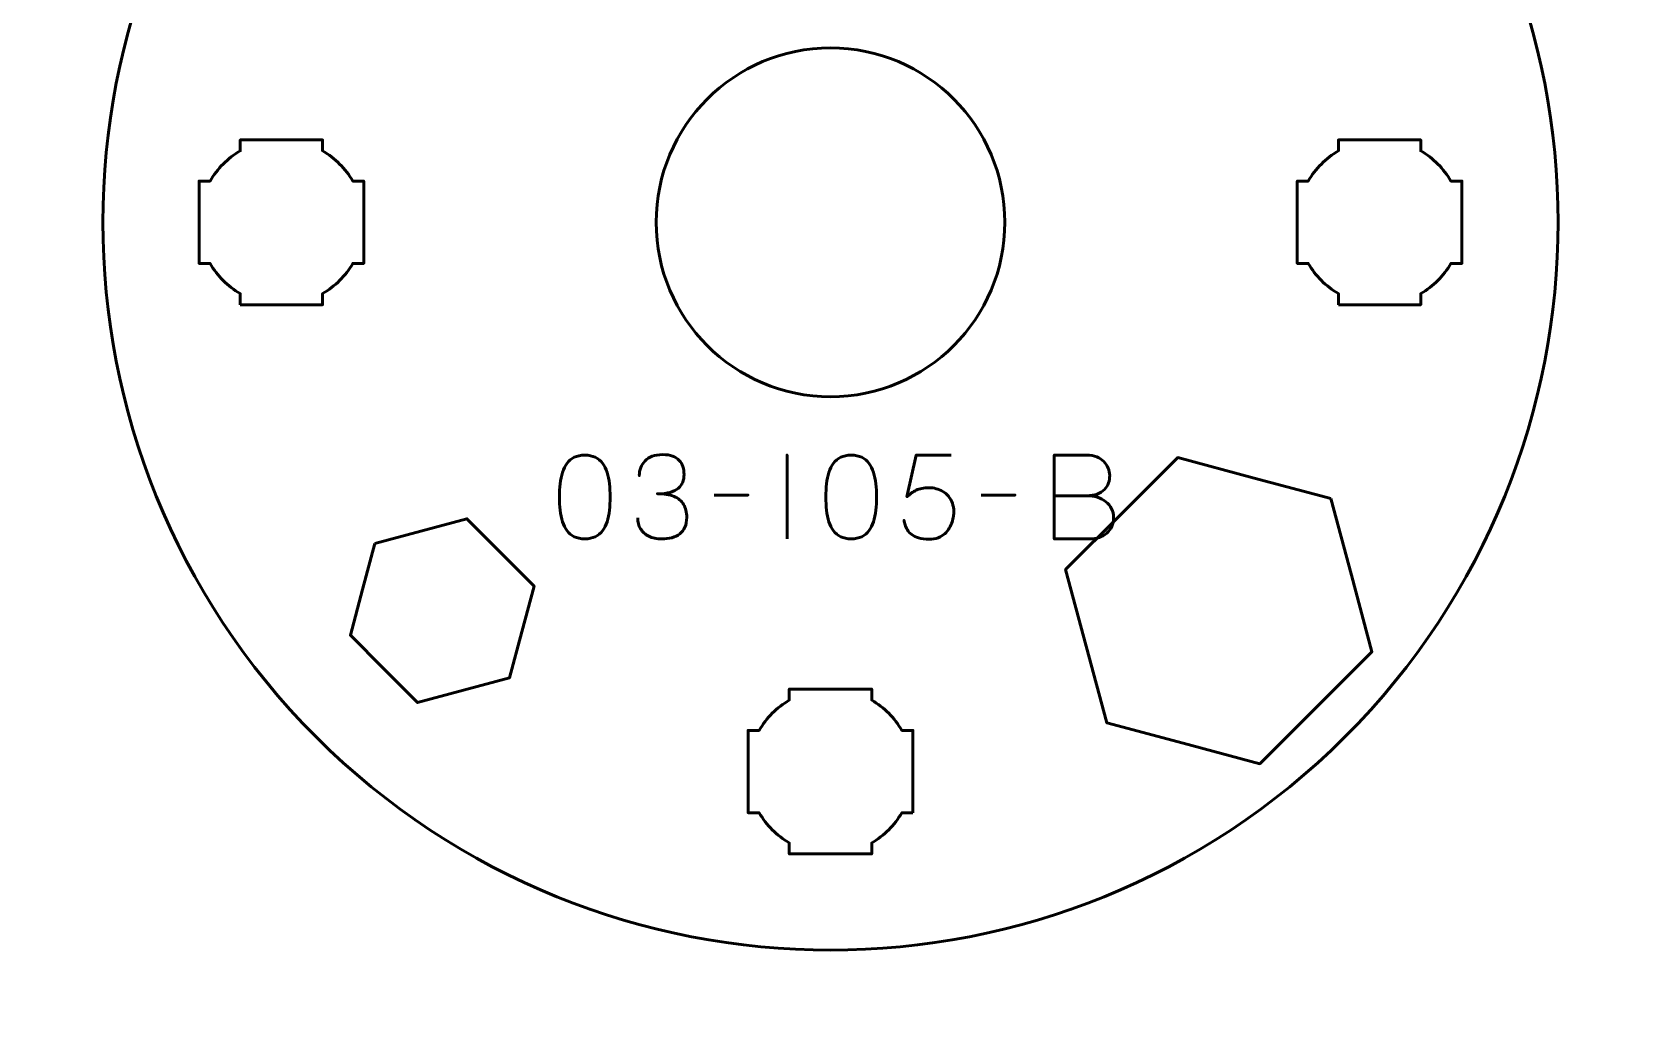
# Model space of a CAD drawing. Header units: centimetres. Extents: x -16.4 to -4.6, y -20.8 to -8.9.
# Drawn here: x -10.41 to -4.59, y -20.76 to -17.16 of the extents above; entities that cross this region are included whole.
import ezdxf

# ---------------------------------------------------------------- set-up
doc = ezdxf.new("R2010")
doc.units = ezdxf.units.CM
doc.header["$MEASUREMENT"] = 0
doc.layers.add('Layer 1', color=7, linetype='Continuous')

msp = doc.modelspace()

# ---------------------------------------------------------------- linework, layer by layer
at = {"layer": 'Layer 1', "color": 250, "lineweight": 53}
msp.add_ellipse((-7.50002, -17.85001), major_axis=(0, 0.635), ratio=1, dxfattribs=at)
at = {"layer": 'Layer 1', "lineweight": 53}
for points, knots in [([(-5.62616, -15.97618), (-4.59146, -17.01088), (-4.59146, -18.68912), (-5.62619, -19.72385), (-5.62619, -19.72385), (-6.66089, -20.75855), (-8.33913, -20.75855), (-9.37383, -19.72385), (-9.37383, -19.72385), (-10.40855, -18.68912), (-10.40855, -17.01088), (-9.37385, -15.97618), (-9.37385, -15.97618), (-8.33913, -14.94145), (-6.66089, -14.94145), (-5.62616, -15.97618)], [0, 0, 0, 0, 0.25, 0.25, 0.25, 0.25, 0.5, 0.5, 0.5, 0.5, 0.75, 0.75, 0.75, 0.75, 1, 1, 1, 1]), ([(-9.65004, -18.14997), (-9.65004, -18.14997), (-9.65004, -18.10977), (-9.65004, -18.10977), (-9.65004, -18.10977), (-9.69556, -18.08344), (-9.73349, -18.04548), (-9.75982, -17.99997), (-9.75982, -17.99997), (-9.75982, -17.99997), (-9.80004, -17.99997), (-9.80004, -17.99997), (-9.80004, -17.99997), (-9.80004, -17.99997), (-9.80004, -17.69997), (-9.80004, -17.69997), (-9.80004, -17.69997), (-9.80004, -17.69997), (-9.75985, -17.69997), (-9.75985, -17.69997), (-9.75985, -17.69997), (-9.73352, -17.65444), (-9.69557, -17.61645), (-9.65004, -17.59009), (-9.65004, -17.59009), (-9.65004, -17.59009), (-9.65004, -17.54997), (-9.65004, -17.54997), (-9.65004, -17.54997), (-9.65004, -17.54997), (-9.50462, -17.54997), (-9.50462, -17.54997), (-9.50462, -17.54997), (-9.50462, -17.54997), (-9.49997, -17.54991), (-9.49997, -17.54991), (-9.49997, -17.54991), (-9.49997, -17.54991), (-9.49533, -17.54997), (-9.49533, -17.54997), (-9.49533, -17.54997), (-9.49533, -17.54997), (-9.35004, -17.54997), (-9.35004, -17.54997), (-9.35004, -17.54997), (-9.35004, -17.54997), (-9.35004, -17.59004), (-9.35004, -17.59004), (-9.35004, -17.59004), (-9.30447, -17.61639), (-9.26646, -17.65439), (-9.2401, -17.69997), (-9.2401, -17.69997), (-9.2401, -17.69997), (-9.20004, -17.69997), (-9.20004, -17.69997), (-9.20004, -17.69997), (-9.20004, -17.69997), (-9.20004, -17.84325), (-9.20004, -17.84325), (-9.20004, -17.84325), (-9.20004, -17.84325), (-9.19996, -17.84992), (-9.19996, -17.84992), (-9.19996, -17.84992), (-9.19996, -17.84992), (-9.20004, -17.8566), (-9.20004, -17.8566), (-9.20004, -17.8566), (-9.20004, -17.8566), (-9.20004, -17.99997), (-9.20004, -17.99997), (-9.20004, -17.99997), (-9.20004, -17.99997), (-9.24014, -17.99997), (-9.24014, -17.99997), (-9.24014, -17.99997), (-9.2665, -18.04551), (-9.30449, -18.08349), (-9.35004, -18.10982), (-9.35004, -18.10982), (-9.35004, -18.10982), (-9.35004, -18.14997), (-9.35004, -18.14997), (-9.35004, -18.14997), (-9.35004, -18.14997), (-9.65004, -18.14997), (-9.65004, -18.14997)], [0, 0, 0, 0, 0.0454545, 0.0454545, 0.0454545, 0.0454545, 0.0909091, 0.0909091, 0.0909091, 0.0909091, 0.1363636, 0.1363636, 0.1363636, 0.1363636, 0.1818182, 0.1818182, 0.1818182, 0.1818182, 0.2272727, 0.2272727, 0.2272727, 0.2272727, 0.2727273, 0.2727273, 0.2727273, 0.2727273, 0.3181818, 0.3181818, 0.3181818, 0.3181818, 0.3636364, 0.3636364, 0.3636364, 0.3636364, 0.4090909, 0.4090909, 0.4090909, 0.4090909, 0.4545455, 0.4545455, 0.4545455, 0.4545455, 0.5, 0.5, 0.5, 0.5, 0.5454545, 0.5454545, 0.5454545, 0.5454545, 0.5909091, 0.5909091, 0.5909091, 0.5909091, 0.6363636, 0.6363636, 0.6363636, 0.6363636, 0.6818182, 0.6818182, 0.6818182, 0.6818182, 0.7272727, 0.7272727, 0.7272727, 0.7272727, 0.7727273, 0.7727273, 0.7727273, 0.7727273, 0.8181818, 0.8181818, 0.8181818, 0.8181818, 0.8636364, 0.8636364, 0.8636364, 0.8636364, 0.9090909, 0.9090909, 0.9090909, 0.9090909, 0.9545455, 0.9545455, 0.9545455, 0.9545455, 1, 1, 1, 1]), ([(-5.65004, -18.14997), (-5.65004, -18.14997), (-5.65004, -18.10977), (-5.65004, -18.10977), (-5.65004, -18.10977), (-5.69556, -18.08344), (-5.73349, -18.04548), (-5.75982, -17.99997), (-5.75982, -17.99997), (-5.75982, -17.99997), (-5.80004, -17.99997), (-5.80004, -17.99997), (-5.80004, -17.99997), (-5.80004, -17.99997), (-5.80004, -17.69997), (-5.80004, -17.69997), (-5.80004, -17.69997), (-5.80004, -17.69997), (-5.75985, -17.69997), (-5.75985, -17.69997), (-5.75985, -17.69997), (-5.73352, -17.65444), (-5.69557, -17.61645), (-5.65004, -17.59009), (-5.65004, -17.59009), (-5.65004, -17.59009), (-5.65004, -17.54997), (-5.65004, -17.54997), (-5.65004, -17.54997), (-5.65004, -17.54997), (-5.50462, -17.54997), (-5.50462, -17.54997), (-5.50462, -17.54997), (-5.50462, -17.54997), (-5.49997, -17.54991), (-5.49997, -17.54991), (-5.49997, -17.54991), (-5.49997, -17.54991), (-5.49533, -17.54997), (-5.49533, -17.54997), (-5.49533, -17.54997), (-5.49533, -17.54997), (-5.35004, -17.54997), (-5.35004, -17.54997), (-5.35004, -17.54997), (-5.35004, -17.54997), (-5.35004, -17.59004), (-5.35004, -17.59004), (-5.35004, -17.59004), (-5.30447, -17.61639), (-5.26646, -17.65439), (-5.2401, -17.69997), (-5.2401, -17.69997), (-5.2401, -17.69997), (-5.20004, -17.69997), (-5.20004, -17.69997), (-5.20004, -17.69997), (-5.20004, -17.69997), (-5.20004, -17.84325), (-5.20004, -17.84325), (-5.20004, -17.84325), (-5.20004, -17.84325), (-5.19996, -17.84992), (-5.19996, -17.84992), (-5.19996, -17.84992), (-5.19996, -17.84992), (-5.20004, -17.8566), (-5.20004, -17.8566), (-5.20004, -17.8566), (-5.20004, -17.8566), (-5.20004, -17.99997), (-5.20004, -17.99997), (-5.20004, -17.99997), (-5.20004, -17.99997), (-5.24014, -17.99997), (-5.24014, -17.99997), (-5.24014, -17.99997), (-5.2665, -18.04551), (-5.30449, -18.08349), (-5.35004, -18.10982), (-5.35004, -18.10982), (-5.35004, -18.10982), (-5.35004, -18.14997), (-5.35004, -18.14997), (-5.35004, -18.14997), (-5.35004, -18.14997), (-5.65004, -18.14997), (-5.65004, -18.14997)], [0, 0, 0, 0, 0.0454545, 0.0454545, 0.0454545, 0.0454545, 0.0909091, 0.0909091, 0.0909091, 0.0909091, 0.1363636, 0.1363636, 0.1363636, 0.1363636, 0.1818182, 0.1818182, 0.1818182, 0.1818182, 0.2272727, 0.2272727, 0.2272727, 0.2272727, 0.2727273, 0.2727273, 0.2727273, 0.2727273, 0.3181818, 0.3181818, 0.3181818, 0.3181818, 0.3636364, 0.3636364, 0.3636364, 0.3636364, 0.4090909, 0.4090909, 0.4090909, 0.4090909, 0.4545455, 0.4545455, 0.4545455, 0.4545455, 0.5, 0.5, 0.5, 0.5, 0.5454545, 0.5454545, 0.5454545, 0.5454545, 0.5909091, 0.5909091, 0.5909091, 0.5909091, 0.6363636, 0.6363636, 0.6363636, 0.6363636, 0.6818182, 0.6818182, 0.6818182, 0.6818182, 0.7272727, 0.7272727, 0.7272727, 0.7272727, 0.7727273, 0.7727273, 0.7727273, 0.7727273, 0.8181818, 0.8181818, 0.8181818, 0.8181818, 0.8636364, 0.8636364, 0.8636364, 0.8636364, 0.9090909, 0.9090909, 0.9090909, 0.9090909, 0.9545455, 0.9545455, 0.9545455, 0.9545455, 1, 1, 1, 1]), ([(-5.67755, -18.85597), (-5.67755, -18.85597), (-5.60284, -19.1348), (-5.60284, -19.1348), (-5.60284, -19.1348), (-5.60284, -19.1348), (-5.52812, -19.41364), (-5.52812, -19.41364), (-5.52812, -19.41364), (-5.52812, -19.41364), (-5.73224, -19.61777), (-5.73224, -19.61777), (-5.73224, -19.61777), (-5.73224, -19.61777), (-5.93637, -19.82189), (-5.93637, -19.82189), (-5.93637, -19.82189), (-5.93637, -19.82189), (-6.21521, -19.74717), (-6.21521, -19.74717), (-6.21521, -19.74717), (-6.21521, -19.74717), (-6.49404, -19.67246), (-6.49404, -19.67246), (-6.49404, -19.67246), (-6.49404, -19.67246), (-6.56876, -19.39363), (-6.56876, -19.39363), (-6.56876, -19.39363), (-6.56876, -19.39363), (-6.64347, -19.11478), (-6.64347, -19.11478), (-6.64347, -19.11478), (-6.64347, -19.11478), (-6.43935, -18.91066), (-6.43935, -18.91066), (-6.43935, -18.91066), (-6.43935, -18.91066), (-6.23523, -18.70654), (-6.23523, -18.70654), (-6.23523, -18.70654), (-6.23523, -18.70654), (-5.95638, -18.78125), (-5.95638, -18.78125), (-5.95638, -18.78125), (-5.95638, -18.78125), (-5.67755, -18.85597), (-5.67755, -18.85597)], [0, 0, 0, 0, 0.0833333, 0.0833333, 0.0833333, 0.0833333, 0.1666667, 0.1666667, 0.1666667, 0.1666667, 0.25, 0.25, 0.25, 0.25, 0.3333333, 0.3333333, 0.3333333, 0.3333333, 0.4166667, 0.4166667, 0.4166667, 0.4166667, 0.5, 0.5, 0.5, 0.5, 0.5833333, 0.5833333, 0.5833333, 0.5833333, 0.6666667, 0.6666667, 0.6666667, 0.6666667, 0.75, 0.75, 0.75, 0.75, 0.8333333, 0.8333333, 0.8333333, 0.8333333, 0.9166667, 0.9166667, 0.9166667, 0.9166667, 1, 1, 1, 1]), ([(-9.15917, -19.01925), (-9.15917, -19.01925), (-8.99187, -18.97442), (-8.99187, -18.97442), (-8.99187, -18.97442), (-8.99187, -18.97442), (-8.82456, -18.92959), (-8.82456, -18.92959), (-8.82456, -18.92959), (-8.82456, -18.92959), (-8.70209, -19.05207), (-8.70209, -19.05207), (-8.70209, -19.05207), (-8.70209, -19.05207), (-8.57961, -19.17454), (-8.57961, -19.17454), (-8.57961, -19.17454), (-8.57961, -19.17454), (-8.62444, -19.34185), (-8.62444, -19.34185), (-8.62444, -19.34185), (-8.62444, -19.34185), (-8.66927, -19.50915), (-8.66927, -19.50915), (-8.66927, -19.50915), (-8.66927, -19.50915), (-8.83657, -19.55398), (-8.83657, -19.55398), (-8.83657, -19.55398), (-8.83657, -19.55398), (-9.00388, -19.59881), (-9.00388, -19.59881), (-9.00388, -19.59881), (-9.00388, -19.59881), (-9.12635, -19.47633), (-9.12635, -19.47633), (-9.12635, -19.47633), (-9.12635, -19.47633), (-9.24883, -19.35386), (-9.24883, -19.35386), (-9.24883, -19.35386), (-9.24883, -19.35386), (-9.204, -19.18655), (-9.204, -19.18655), (-9.204, -19.18655), (-9.204, -19.18655), (-9.15917, -19.01925), (-9.15917, -19.01925)], [0, 0, 0, 0, 0.0833333, 0.0833333, 0.0833333, 0.0833333, 0.1666667, 0.1666667, 0.1666667, 0.1666667, 0.25, 0.25, 0.25, 0.25, 0.3333333, 0.3333333, 0.3333333, 0.3333333, 0.4166667, 0.4166667, 0.4166667, 0.4166667, 0.5, 0.5, 0.5, 0.5, 0.5833333, 0.5833333, 0.5833333, 0.5833333, 0.6666667, 0.6666667, 0.6666667, 0.6666667, 0.75, 0.75, 0.75, 0.75, 0.8333333, 0.8333333, 0.8333333, 0.8333333, 0.9166667, 0.9166667, 0.9166667, 0.9166667, 1, 1, 1, 1]), ([(-7.19997, -19.99998), (-7.19997, -19.99998), (-7.24017, -19.99998), (-7.24017, -19.99998), (-7.24017, -19.99998), (-7.2665, -20.0455), (-7.30446, -20.08343), (-7.34997, -20.10976), (-7.34997, -20.10976), (-7.34997, -20.10976), (-7.34997, -20.14998), (-7.34997, -20.14998), (-7.34997, -20.14998), (-7.34997, -20.14998), (-7.64997, -20.14998), (-7.64997, -20.14998), (-7.64997, -20.14998), (-7.64997, -20.14998), (-7.64997, -20.10979), (-7.64997, -20.10979), (-7.64997, -20.10979), (-7.6955, -20.08346), (-7.73349, -20.04551), (-7.75985, -19.99998), (-7.75985, -19.99998), (-7.75985, -19.99998), (-7.79997, -19.99998), (-7.79997, -19.99998), (-7.79997, -19.99998), (-7.79997, -19.99998), (-7.79997, -19.85456), (-7.79997, -19.85456), (-7.79997, -19.85456), (-7.79997, -19.85456), (-7.80003, -19.84991), (-7.80003, -19.84991), (-7.80003, -19.84991), (-7.80003, -19.84991), (-7.79997, -19.84527), (-7.79997, -19.84527), (-7.79997, -19.84527), (-7.79997, -19.84527), (-7.79997, -19.69998), (-7.79997, -19.69998), (-7.79997, -19.69998), (-7.79997, -19.69998), (-7.7599, -19.69998), (-7.7599, -19.69998), (-7.7599, -19.69998), (-7.73355, -19.65441), (-7.69555, -19.6164), (-7.64997, -19.59004), (-7.64997, -19.59004), (-7.64997, -19.59004), (-7.64997, -19.54998), (-7.64997, -19.54998), (-7.64997, -19.54998), (-7.64997, -19.54998), (-7.50669, -19.54998), (-7.50669, -19.54998), (-7.50669, -19.54998), (-7.50669, -19.54998), (-7.50002, -19.5499), (-7.50002, -19.5499), (-7.50002, -19.5499), (-7.50002, -19.5499), (-7.49334, -19.54998), (-7.49334, -19.54998), (-7.49334, -19.54998), (-7.49334, -19.54998), (-7.34997, -19.54998), (-7.34997, -19.54998), (-7.34997, -19.54998), (-7.34997, -19.54998), (-7.34997, -19.59008), (-7.34997, -19.59008), (-7.34997, -19.59008), (-7.30443, -19.61644), (-7.26645, -19.65443), (-7.24012, -19.69998), (-7.24012, -19.69998), (-7.24012, -19.69998), (-7.19997, -19.69998), (-7.19997, -19.69998), (-7.19997, -19.69998), (-7.19997, -19.69998), (-7.19997, -19.99998), (-7.19997, -19.99998)], [0, 0, 0, 0, 0.0454545, 0.0454545, 0.0454545, 0.0454545, 0.0909091, 0.0909091, 0.0909091, 0.0909091, 0.1363636, 0.1363636, 0.1363636, 0.1363636, 0.1818182, 0.1818182, 0.1818182, 0.1818182, 0.2272727, 0.2272727, 0.2272727, 0.2272727, 0.2727273, 0.2727273, 0.2727273, 0.2727273, 0.3181818, 0.3181818, 0.3181818, 0.3181818, 0.3636364, 0.3636364, 0.3636364, 0.3636364, 0.4090909, 0.4090909, 0.4090909, 0.4090909, 0.4545455, 0.4545455, 0.4545455, 0.4545455, 0.5, 0.5, 0.5, 0.5, 0.5454545, 0.5454545, 0.5454545, 0.5454545, 0.5909091, 0.5909091, 0.5909091, 0.5909091, 0.6363636, 0.6363636, 0.6363636, 0.6363636, 0.6818182, 0.6818182, 0.6818182, 0.6818182, 0.7272727, 0.7272727, 0.7272727, 0.7272727, 0.7727273, 0.7727273, 0.7727273, 0.7727273, 0.8181818, 0.8181818, 0.8181818, 0.8181818, 0.8636364, 0.8636364, 0.8636364, 0.8636364, 0.9090909, 0.9090909, 0.9090909, 0.9090909, 0.9545455, 0.9545455, 0.9545455, 0.9545455, 1, 1, 1, 1])]:
    msp.add_open_spline(points, degree=3, knots=knots, dxfattribs=at)
at = {"layer": 'Layer 1', "color": 5, "lineweight": 53}
for points, knots in [([(-8.39492, -19.00277), (-8.38011, -19.0027), (-8.36734, -19.00009), (-8.35668, -18.99501), (-8.35668, -18.99501), (-8.3461, -18.98993), (-8.33728, -18.98266), (-8.33023, -18.97342), (-8.33023, -18.97342), (-8.32324, -18.96411), (-8.31774, -18.9531), (-8.31365, -18.9404), (-8.31365, -18.9404), (-8.30962, -18.9277), (-8.30673, -18.9138), (-8.30511, -18.89856), (-8.30511, -18.89856), (-8.30341, -18.88332), (-8.30257, -18.8673), (-8.30264, -18.85037), (-8.30264, -18.85037), (-8.30257, -18.83351), (-8.30341, -18.81749), (-8.30511, -18.80232), (-8.30511, -18.80232), (-8.30673, -18.78715), (-8.30962, -18.77318), (-8.31365, -18.76048), (-8.31365, -18.76048), (-8.31774, -18.74785), (-8.32324, -18.73685), (-8.33023, -18.72746), (-8.33023, -18.72746), (-8.33728, -18.71815), (-8.3461, -18.71088), (-8.35668, -18.7058), (-8.35668, -18.7058), (-8.36734, -18.70065), (-8.38011, -18.69804), (-8.39492, -18.69797), (-8.39492, -18.69797), (-8.40974, -18.69804), (-8.42251, -18.70065), (-8.43317, -18.7058), (-8.43317, -18.7058), (-8.44375, -18.71088), (-8.45257, -18.71815), (-8.45962, -18.72746), (-8.45962, -18.72746), (-8.46661, -18.73685), (-8.47211, -18.74785), (-8.4762, -18.76048), (-8.4762, -18.76048), (-8.48023, -18.77318), (-8.48312, -18.78715), (-8.48474, -18.80232), (-8.48474, -18.80232), (-8.48643, -18.81749), (-8.48728, -18.83351), (-8.48721, -18.85037), (-8.48721, -18.85037), (-8.48728, -18.8673), (-8.48643, -18.88332), (-8.48474, -18.89856), (-8.48474, -18.89856), (-8.48312, -18.9138), (-8.48023, -18.9277), (-8.4762, -18.9404), (-8.4762, -18.9404), (-8.47211, -18.9531), (-8.46661, -18.96411), (-8.45962, -18.97342), (-8.45962, -18.97342), (-8.45257, -18.98266), (-8.44375, -18.98993), (-8.43317, -18.99501), (-8.43317, -18.99501), (-8.42251, -19.00009), (-8.40974, -19.0027), (-8.39492, -19.00277)], [0, 0, 0, 0, 0.05, 0.05, 0.05, 0.05, 0.1, 0.1, 0.1, 0.1, 0.15, 0.15, 0.15, 0.15, 0.2, 0.2, 0.2, 0.2, 0.25, 0.25, 0.25, 0.25, 0.3, 0.3, 0.3, 0.3, 0.35, 0.35, 0.35, 0.35, 0.4, 0.4, 0.4, 0.4, 0.45, 0.45, 0.45, 0.45, 0.5, 0.5, 0.5, 0.5, 0.55, 0.55, 0.55, 0.55, 0.6, 0.6, 0.6, 0.6, 0.65, 0.65, 0.65, 0.65, 0.7, 0.7, 0.7, 0.7, 0.75, 0.75, 0.75, 0.75, 0.8, 0.8, 0.8, 0.8, 0.85, 0.85, 0.85, 0.85, 0.9, 0.9, 0.9, 0.9, 0.95, 0.95, 0.95, 0.95, 1, 1, 1, 1]), ([(-8.39492, -19.00277), (-8.38011, -19.0027), (-8.36734, -19.00009), (-8.35668, -18.99501), (-8.35668, -18.99501), (-8.3461, -18.98993), (-8.33728, -18.98266), (-8.33023, -18.97342), (-8.33023, -18.97342), (-8.32324, -18.96411), (-8.31774, -18.9531), (-8.31365, -18.9404), (-8.31365, -18.9404), (-8.30962, -18.9277), (-8.30673, -18.9138), (-8.30511, -18.89856), (-8.30511, -18.89856), (-8.30341, -18.88332), (-8.30257, -18.8673), (-8.30264, -18.85037), (-8.30264, -18.85037), (-8.30257, -18.83351), (-8.30341, -18.81749), (-8.30511, -18.80232), (-8.30511, -18.80232), (-8.30673, -18.78715), (-8.30962, -18.77318), (-8.31365, -18.76048), (-8.31365, -18.76048), (-8.31774, -18.74785), (-8.32324, -18.73685), (-8.33023, -18.72746), (-8.33023, -18.72746), (-8.33728, -18.71815), (-8.3461, -18.71088), (-8.35668, -18.7058), (-8.35668, -18.7058), (-8.36734, -18.70065), (-8.38011, -18.69804), (-8.39492, -18.69797), (-8.39492, -18.69797), (-8.40974, -18.69804), (-8.42251, -18.70065), (-8.43317, -18.7058), (-8.43317, -18.7058), (-8.44375, -18.71088), (-8.45257, -18.71815), (-8.45962, -18.72746), (-8.45962, -18.72746), (-8.46661, -18.73685), (-8.47211, -18.74785), (-8.4762, -18.76048), (-8.4762, -18.76048), (-8.48023, -18.77318), (-8.48312, -18.78715), (-8.48474, -18.80232), (-8.48474, -18.80232), (-8.48643, -18.81749), (-8.48728, -18.83351), (-8.48721, -18.85037), (-8.48721, -18.85037), (-8.48728, -18.8673), (-8.48643, -18.88332), (-8.48474, -18.89856), (-8.48474, -18.89856), (-8.48312, -18.9138), (-8.48023, -18.9277), (-8.4762, -18.9404), (-8.4762, -18.9404), (-8.47211, -18.9531), (-8.46661, -18.96411), (-8.45962, -18.97342), (-8.45962, -18.97342), (-8.45257, -18.98266), (-8.44375, -18.98993), (-8.43317, -18.99501), (-8.43317, -18.99501), (-8.42251, -19.00009), (-8.40974, -19.0027), (-8.39492, -19.00277)], [0, 0, 0, 0, 0.05, 0.05, 0.05, 0.05, 0.1, 0.1, 0.1, 0.1, 0.15, 0.15, 0.15, 0.15, 0.2, 0.2, 0.2, 0.2, 0.25, 0.25, 0.25, 0.25, 0.3, 0.3, 0.3, 0.3, 0.35, 0.35, 0.35, 0.35, 0.4, 0.4, 0.4, 0.4, 0.45, 0.45, 0.45, 0.45, 0.5, 0.5, 0.5, 0.5, 0.55, 0.55, 0.55, 0.55, 0.6, 0.6, 0.6, 0.6, 0.65, 0.65, 0.65, 0.65, 0.7, 0.7, 0.7, 0.7, 0.75, 0.75, 0.75, 0.75, 0.8, 0.8, 0.8, 0.8, 0.85, 0.85, 0.85, 0.85, 0.9, 0.9, 0.9, 0.9, 0.95, 0.95, 0.95, 0.95, 1, 1, 1, 1]), ([(-8.20231, -18.92615), (-8.20224, -18.94139), (-8.19871, -18.95465), (-8.19173, -18.96615), (-8.19173, -18.96615), (-8.18474, -18.97758), (-8.17479, -18.98654), (-8.16181, -18.99296), (-8.16181, -18.99296), (-8.14883, -18.99938), (-8.13324, -19.00263), (-8.1151, -19.00277), (-8.1151, -19.00277), (-8.10149, -19.00277), (-8.08914, -19.00136), (-8.07792, -18.9984), (-8.07792, -18.9984), (-8.06677, -18.99543), (-8.05718, -18.99085), (-8.04906, -18.98457), (-8.04906, -18.98457), (-8.04095, -18.97829), (-8.03474, -18.97017), (-8.0303, -18.9603), (-8.0303, -18.9603), (-8.02592, -18.95035), (-8.02374, -18.93842), (-8.02367, -18.92445), (-8.02367, -18.92445), (-8.02359, -18.90583), (-8.0274, -18.89009), (-8.03495, -18.87732), (-8.03495, -18.87732), (-8.0425, -18.86455), (-8.05422, -18.85496), (-8.06995, -18.8484), (-8.06995, -18.8484), (-8.08568, -18.84183), (-8.10586, -18.83852), (-8.13034, -18.83852), (-8.13034, -18.83852), (-8.11207, -18.83859), (-8.09676, -18.8369), (-8.08427, -18.83344), (-8.08427, -18.83344), (-8.07185, -18.82998), (-8.06191, -18.82511), (-8.05443, -18.81876), (-8.05443, -18.81876), (-8.04695, -18.81248), (-8.04152, -18.805), (-8.03827, -18.7964), (-8.03827, -18.7964), (-8.03495, -18.78786), (-8.03333, -18.77848), (-8.0334, -18.76825), (-8.0334, -18.76825), (-8.03333, -18.75801), (-8.03474, -18.74856), (-8.03756, -18.73981), (-8.03756, -18.73981), (-8.04032, -18.73106), (-8.04483, -18.72337), (-8.05097, -18.71681), (-8.05097, -18.71681), (-8.05711, -18.71025), (-8.06522, -18.7051), (-8.07517, -18.70143), (-8.07517, -18.70143), (-8.08519, -18.69776), (-8.0974, -18.69593), (-8.11172, -18.69586), (-8.11172, -18.69586), (-8.12597, -18.69593), (-8.13846, -18.69804), (-8.14904, -18.70214), (-8.14904, -18.70214), (-8.1597, -18.70623), (-8.16844, -18.7118), (-8.1755, -18.71893), (-8.1755, -18.71893), (-8.18248, -18.72605), (-8.18771, -18.73417), (-8.19116, -18.74334), (-8.19116, -18.74334), (-8.19469, -18.75251), (-8.19638, -18.76225), (-8.19638, -18.77248), (-8.19638, -18.77248), (-8.19638, -18.76225), (-8.19469, -18.75251), (-8.19116, -18.74334), (-8.19116, -18.74334), (-8.18771, -18.73417), (-8.18248, -18.72605), (-8.1755, -18.71893), (-8.1755, -18.71893), (-8.16844, -18.7118), (-8.1597, -18.70623), (-8.14904, -18.70214), (-8.14904, -18.70214), (-8.13846, -18.69804), (-8.12597, -18.69593), (-8.11172, -18.69586), (-8.11172, -18.69586), (-8.0974, -18.69593), (-8.08519, -18.69776), (-8.07517, -18.70143), (-8.07517, -18.70143), (-8.06522, -18.7051), (-8.05711, -18.71025), (-8.05097, -18.71681), (-8.05097, -18.71681), (-8.04483, -18.72337), (-8.04032, -18.73106), (-8.03756, -18.73981), (-8.03756, -18.73981), (-8.03474, -18.74856), (-8.03333, -18.75801), (-8.0334, -18.76825), (-8.0334, -18.76825), (-8.03333, -18.77848), (-8.03495, -18.78786), (-8.03827, -18.7964), (-8.03827, -18.7964), (-8.04152, -18.805), (-8.04695, -18.81248), (-8.05443, -18.81876), (-8.05443, -18.81876), (-8.06191, -18.82511), (-8.07185, -18.82998), (-8.08427, -18.83344), (-8.08427, -18.83344), (-8.09676, -18.8369), (-8.11207, -18.83859), (-8.13034, -18.83852), (-8.13034, -18.83852), (-8.10586, -18.83852), (-8.08568, -18.84183), (-8.06995, -18.8484), (-8.06995, -18.8484), (-8.05422, -18.85496), (-8.0425, -18.86455), (-8.03495, -18.87732), (-8.03495, -18.87732), (-8.0274, -18.89009), (-8.02359, -18.90583), (-8.02367, -18.92445), (-8.02367, -18.92445), (-8.02374, -18.93842), (-8.02592, -18.95035), (-8.0303, -18.9603), (-8.0303, -18.9603), (-8.03474, -18.97017), (-8.04095, -18.97829), (-8.04906, -18.98457), (-8.04906, -18.98457), (-8.05718, -18.99085), (-8.06677, -18.99543), (-8.07792, -18.9984), (-8.07792, -18.9984), (-8.08914, -19.00136), (-8.10149, -19.00277), (-8.1151, -19.00277), (-8.1151, -19.00277), (-8.13324, -19.00263), (-8.14883, -18.99938), (-8.16181, -18.99296), (-8.16181, -18.99296), (-8.17479, -18.98654), (-8.18474, -18.97758), (-8.19173, -18.96615), (-8.19173, -18.96615), (-8.19871, -18.95465), (-8.20224, -18.94139), (-8.20231, -18.92615)], [0, 0, 0, 0, 0.0227273, 0.0227273, 0.0227273, 0.0227273, 0.0454545, 0.0454545, 0.0454545, 0.0454545, 0.0681818, 0.0681818, 0.0681818, 0.0681818, 0.0909091, 0.0909091, 0.0909091, 0.0909091, 0.1136364, 0.1136364, 0.1136364, 0.1136364, 0.1363636, 0.1363636, 0.1363636, 0.1363636, 0.1590909, 0.1590909, 0.1590909, 0.1590909, 0.1818182, 0.1818182, 0.1818182, 0.1818182, 0.2045455, 0.2045455, 0.2045455, 0.2045455, 0.2272727, 0.2272727, 0.2272727, 0.2272727, 0.25, 0.25, 0.25, 0.25, 0.2727273, 0.2727273, 0.2727273, 0.2727273, 0.2954545, 0.2954545, 0.2954545, 0.2954545, 0.3181818, 0.3181818, 0.3181818, 0.3181818, 0.3409091, 0.3409091, 0.3409091, 0.3409091, 0.3636364, 0.3636364, 0.3636364, 0.3636364, 0.3863636, 0.3863636, 0.3863636, 0.3863636, 0.4090909, 0.4090909, 0.4090909, 0.4090909, 0.4318182, 0.4318182, 0.4318182, 0.4318182, 0.4545455, 0.4545455, 0.4545455, 0.4545455, 0.4772727, 0.4772727, 0.4772727, 0.4772727, 0.5, 0.5, 0.5, 0.5, 0.5227273, 0.5227273, 0.5227273, 0.5227273, 0.5454545, 0.5454545, 0.5454545, 0.5454545, 0.5681818, 0.5681818, 0.5681818, 0.5681818, 0.5909091, 0.5909091, 0.5909091, 0.5909091, 0.6136364, 0.6136364, 0.6136364, 0.6136364, 0.6363636, 0.6363636, 0.6363636, 0.6363636, 0.6590909, 0.6590909, 0.6590909, 0.6590909, 0.6818182, 0.6818182, 0.6818182, 0.6818182, 0.7045455, 0.7045455, 0.7045455, 0.7045455, 0.7272727, 0.7272727, 0.7272727, 0.7272727, 0.75, 0.75, 0.75, 0.75, 0.7727273, 0.7727273, 0.7727273, 0.7727273, 0.7954545, 0.7954545, 0.7954545, 0.7954545, 0.8181818, 0.8181818, 0.8181818, 0.8181818, 0.8409091, 0.8409091, 0.8409091, 0.8409091, 0.8636364, 0.8636364, 0.8636364, 0.8636364, 0.8863636, 0.8863636, 0.8863636, 0.8863636, 0.9090909, 0.9090909, 0.9090909, 0.9090909, 0.9318182, 0.9318182, 0.9318182, 0.9318182, 0.9545455, 0.9545455, 0.9545455, 0.9545455, 0.9772727, 0.9772727, 0.9772727, 0.9772727, 1, 1, 1, 1]), ([(-7.65791, -19.00277), (-7.65791, -19.00277), (-7.65791, -18.69755), (-7.65791, -18.69755), (-7.65791, -18.69755), (-7.65791, -18.69755), (-7.65791, -19.00277), (-7.65791, -19.00277)], [0, 0, 0, 0, 0.5, 0.5, 0.5, 0.5, 1, 1, 1, 1]), ([(-7.42465, -19.00277), (-7.40984, -19.0027), (-7.39707, -19.00009), (-7.38641, -18.99501), (-7.38641, -18.99501), (-7.37583, -18.98993), (-7.36701, -18.98266), (-7.35996, -18.97342), (-7.35996, -18.97342), (-7.35297, -18.96411), (-7.34747, -18.9531), (-7.34338, -18.9404), (-7.34338, -18.9404), (-7.33935, -18.9277), (-7.33646, -18.9138), (-7.33484, -18.89856), (-7.33484, -18.89856), (-7.33314, -18.88332), (-7.3323, -18.8673), (-7.33237, -18.85037), (-7.33237, -18.85037), (-7.3323, -18.83351), (-7.33314, -18.81749), (-7.33484, -18.80232), (-7.33484, -18.80232), (-7.33646, -18.78715), (-7.33935, -18.77318), (-7.34338, -18.76048), (-7.34338, -18.76048), (-7.34747, -18.74785), (-7.35297, -18.73685), (-7.35996, -18.72746), (-7.35996, -18.72746), (-7.36701, -18.71815), (-7.37583, -18.71088), (-7.38641, -18.7058), (-7.38641, -18.7058), (-7.39707, -18.70065), (-7.40984, -18.69804), (-7.42465, -18.69797), (-7.42465, -18.69797), (-7.43947, -18.69804), (-7.45224, -18.70065), (-7.4629, -18.7058), (-7.4629, -18.7058), (-7.47348, -18.71088), (-7.4823, -18.71815), (-7.48935, -18.72746), (-7.48935, -18.72746), (-7.49634, -18.73685), (-7.50184, -18.74785), (-7.50593, -18.76048), (-7.50593, -18.76048), (-7.50996, -18.77318), (-7.51285, -18.78715), (-7.51447, -18.80232), (-7.51447, -18.80232), (-7.51616, -18.81749), (-7.51701, -18.83351), (-7.51694, -18.85037), (-7.51694, -18.85037), (-7.51701, -18.8673), (-7.51616, -18.88332), (-7.51447, -18.89856), (-7.51447, -18.89856), (-7.51285, -18.9138), (-7.50996, -18.9277), (-7.50593, -18.9404), (-7.50593, -18.9404), (-7.50184, -18.9531), (-7.49634, -18.96411), (-7.48935, -18.97342), (-7.48935, -18.97342), (-7.4823, -18.98266), (-7.47348, -18.98993), (-7.4629, -18.99501), (-7.4629, -18.99501), (-7.45224, -19.00009), (-7.43947, -19.0027), (-7.42465, -19.00277)], [0, 0, 0, 0, 0.05, 0.05, 0.05, 0.05, 0.1, 0.1, 0.1, 0.1, 0.15, 0.15, 0.15, 0.15, 0.2, 0.2, 0.2, 0.2, 0.25, 0.25, 0.25, 0.25, 0.3, 0.3, 0.3, 0.3, 0.35, 0.35, 0.35, 0.35, 0.4, 0.4, 0.4, 0.4, 0.45, 0.45, 0.45, 0.45, 0.5, 0.5, 0.5, 0.5, 0.55, 0.55, 0.55, 0.55, 0.6, 0.6, 0.6, 0.6, 0.65, 0.65, 0.65, 0.65, 0.7, 0.7, 0.7, 0.7, 0.75, 0.75, 0.75, 0.75, 0.8, 0.8, 0.8, 0.8, 0.85, 0.85, 0.85, 0.85, 0.9, 0.9, 0.9, 0.9, 0.95, 0.95, 0.95, 0.95, 1, 1, 1, 1]), ([(-7.42465, -19.00277), (-7.40984, -19.0027), (-7.39707, -19.00009), (-7.38641, -18.99501), (-7.38641, -18.99501), (-7.37583, -18.98993), (-7.36701, -18.98266), (-7.35996, -18.97342), (-7.35996, -18.97342), (-7.35297, -18.96411), (-7.34747, -18.9531), (-7.34338, -18.9404), (-7.34338, -18.9404), (-7.33935, -18.9277), (-7.33646, -18.9138), (-7.33484, -18.89856), (-7.33484, -18.89856), (-7.33314, -18.88332), (-7.3323, -18.8673), (-7.33237, -18.85037), (-7.33237, -18.85037), (-7.3323, -18.83351), (-7.33314, -18.81749), (-7.33484, -18.80232), (-7.33484, -18.80232), (-7.33646, -18.78715), (-7.33935, -18.77318), (-7.34338, -18.76048), (-7.34338, -18.76048), (-7.34747, -18.74785), (-7.35297, -18.73685), (-7.35996, -18.72746), (-7.35996, -18.72746), (-7.36701, -18.71815), (-7.37583, -18.71088), (-7.38641, -18.7058), (-7.38641, -18.7058), (-7.39707, -18.70065), (-7.40984, -18.69804), (-7.42465, -18.69797), (-7.42465, -18.69797), (-7.43947, -18.69804), (-7.45224, -18.70065), (-7.4629, -18.7058), (-7.4629, -18.7058), (-7.47348, -18.71088), (-7.4823, -18.71815), (-7.48935, -18.72746), (-7.48935, -18.72746), (-7.49634, -18.73685), (-7.50184, -18.74785), (-7.50593, -18.76048), (-7.50593, -18.76048), (-7.50996, -18.77318), (-7.51285, -18.78715), (-7.51447, -18.80232), (-7.51447, -18.80232), (-7.51616, -18.81749), (-7.51701, -18.83351), (-7.51694, -18.85037), (-7.51694, -18.85037), (-7.51701, -18.8673), (-7.51616, -18.88332), (-7.51447, -18.89856), (-7.51447, -18.89856), (-7.51285, -18.9138), (-7.50996, -18.9277), (-7.50593, -18.9404), (-7.50593, -18.9404), (-7.50184, -18.9531), (-7.49634, -18.96411), (-7.48935, -18.97342), (-7.48935, -18.97342), (-7.4823, -18.98266), (-7.47348, -18.98993), (-7.4629, -18.99501), (-7.4629, -18.99501), (-7.45224, -19.00009), (-7.43947, -19.0027), (-7.42465, -19.00277)], [0, 0, 0, 0, 0.05, 0.05, 0.05, 0.05, 0.1, 0.1, 0.1, 0.1, 0.15, 0.15, 0.15, 0.15, 0.2, 0.2, 0.2, 0.2, 0.25, 0.25, 0.25, 0.25, 0.3, 0.3, 0.3, 0.3, 0.35, 0.35, 0.35, 0.35, 0.4, 0.4, 0.4, 0.4, 0.45, 0.45, 0.45, 0.45, 0.5, 0.5, 0.5, 0.5, 0.55, 0.55, 0.55, 0.55, 0.6, 0.6, 0.6, 0.6, 0.65, 0.65, 0.65, 0.65, 0.7, 0.7, 0.7, 0.7, 0.75, 0.75, 0.75, 0.75, 0.8, 0.8, 0.8, 0.8, 0.85, 0.85, 0.85, 0.85, 0.9, 0.9, 0.9, 0.9, 0.95, 0.95, 0.95, 0.95, 1, 1, 1, 1]), ([(-7.06059, -18.69755), (-7.06059, -18.69755), (-7.18759, -18.69755), (-7.18759, -18.69755), (-7.18759, -18.69755), (-7.18759, -18.69755), (-7.22146, -18.8491), (-7.22146, -18.8491), (-7.22146, -18.8491), (-7.21553, -18.84402), (-7.20989, -18.83944), (-7.20445, -18.83541), (-7.20445, -18.83541), (-7.19909, -18.83139), (-7.19345, -18.82801), (-7.18745, -18.82518), (-7.18745, -18.82518), (-7.18152, -18.82236), (-7.17475, -18.82024), (-7.16713, -18.81876), (-7.16713, -18.81876), (-7.15958, -18.81728), (-7.15055, -18.8165), (-7.14018, -18.8165), (-7.14018, -18.8165), (-7.13171, -18.8165), (-7.12324, -18.81763), (-7.11478, -18.81996), (-7.11478, -18.81996), (-7.10631, -18.82222), (-7.09827, -18.82568), (-7.09065, -18.83026), (-7.09065, -18.83026), (-7.08296, -18.83492), (-7.07618, -18.84071), (-7.07026, -18.84769), (-7.07026, -18.84769), (-7.06426, -18.85468), (-7.05953, -18.86286), (-7.05615, -18.87224), (-7.05615, -18.87224), (-7.05269, -18.88163), (-7.05093, -18.89228), (-7.05086, -18.90413), (-7.05086, -18.90413), (-7.05078, -18.90851), (-7.05128, -18.91401), (-7.05227, -18.9205), (-7.05227, -18.9205), (-7.05318, -18.92699), (-7.05488, -18.93405), (-7.05728, -18.94153), (-7.05728, -18.94153), (-7.05967, -18.94901), (-7.06306, -18.95642), (-7.06736, -18.96375), (-7.06736, -18.96375), (-7.07167, -18.97109), (-7.07717, -18.97779), (-7.0838, -18.98386), (-7.0838, -18.98386), (-7.09044, -18.98993), (-7.09848, -18.9948), (-7.10786, -18.99847), (-7.10786, -18.99847), (-7.11732, -19.00206), (-7.1284, -19.00397), (-7.14102, -19.00404), (-7.14102, -19.00404), (-7.15612, -19.00397), (-7.16882, -19.00235), (-7.17912, -18.99931), (-7.17912, -18.99931), (-7.18943, -18.99621), (-7.19782, -18.99219), (-7.20431, -18.98711), (-7.20431, -18.98711), (-7.21087, -18.98203), (-7.21595, -18.97645), (-7.21962, -18.97039), (-7.21962, -18.97039), (-7.22329, -18.96432), (-7.22604, -18.95825), (-7.22788, -18.95218), (-7.22788, -18.95218), (-7.22971, -18.94611), (-7.23112, -18.94054), (-7.23204, -18.93546), (-7.23204, -18.93546), (-7.23112, -18.94054), (-7.22971, -18.94611), (-7.22788, -18.95218), (-7.22788, -18.95218), (-7.22604, -18.95825), (-7.22329, -18.96432), (-7.21962, -18.97039), (-7.21962, -18.97039), (-7.21595, -18.97645), (-7.21087, -18.98203), (-7.20431, -18.98711), (-7.20431, -18.98711), (-7.19782, -18.99219), (-7.18943, -18.99621), (-7.17912, -18.99931), (-7.17912, -18.99931), (-7.16882, -19.00235), (-7.15612, -19.00397), (-7.14102, -19.00404), (-7.14102, -19.00404), (-7.1284, -19.00397), (-7.11732, -19.00206), (-7.10786, -18.99847), (-7.10786, -18.99847), (-7.09848, -18.9948), (-7.09044, -18.98993), (-7.0838, -18.98386), (-7.0838, -18.98386), (-7.07717, -18.97779), (-7.07167, -18.97109), (-7.06736, -18.96375), (-7.06736, -18.96375), (-7.06306, -18.95642), (-7.05967, -18.94901), (-7.05728, -18.94153), (-7.05728, -18.94153), (-7.05488, -18.93405), (-7.05318, -18.92699), (-7.05227, -18.9205), (-7.05227, -18.9205), (-7.05128, -18.91401), (-7.05078, -18.90851), (-7.05086, -18.90413), (-7.05086, -18.90413), (-7.05093, -18.89228), (-7.05269, -18.88163), (-7.05615, -18.87224), (-7.05615, -18.87224), (-7.05953, -18.86286), (-7.06426, -18.85468), (-7.07026, -18.84769), (-7.07026, -18.84769), (-7.07618, -18.84071), (-7.08296, -18.83492), (-7.09065, -18.83026), (-7.09065, -18.83026), (-7.09827, -18.82568), (-7.10631, -18.82222), (-7.11478, -18.81996), (-7.11478, -18.81996), (-7.12324, -18.81763), (-7.13171, -18.8165), (-7.14018, -18.8165), (-7.14018, -18.8165), (-7.15055, -18.8165), (-7.15958, -18.81728), (-7.16713, -18.81876), (-7.16713, -18.81876), (-7.17475, -18.82024), (-7.18152, -18.82236), (-7.18745, -18.82518), (-7.18745, -18.82518), (-7.19345, -18.82801), (-7.19909, -18.83139), (-7.20445, -18.83541), (-7.20445, -18.83541), (-7.20989, -18.83944), (-7.21553, -18.84402), (-7.22146, -18.8491), (-7.22146, -18.8491), (-7.22146, -18.8491), (-7.18759, -18.69755), (-7.18759, -18.69755), (-7.18759, -18.69755), (-7.18759, -18.69755), (-7.06059, -18.69755), (-7.06059, -18.69755)], [0, 0, 0, 0, 0.0227273, 0.0227273, 0.0227273, 0.0227273, 0.0454545, 0.0454545, 0.0454545, 0.0454545, 0.0681818, 0.0681818, 0.0681818, 0.0681818, 0.0909091, 0.0909091, 0.0909091, 0.0909091, 0.1136364, 0.1136364, 0.1136364, 0.1136364, 0.1363636, 0.1363636, 0.1363636, 0.1363636, 0.1590909, 0.1590909, 0.1590909, 0.1590909, 0.1818182, 0.1818182, 0.1818182, 0.1818182, 0.2045455, 0.2045455, 0.2045455, 0.2045455, 0.2272727, 0.2272727, 0.2272727, 0.2272727, 0.25, 0.25, 0.25, 0.25, 0.2727273, 0.2727273, 0.2727273, 0.2727273, 0.2954545, 0.2954545, 0.2954545, 0.2954545, 0.3181818, 0.3181818, 0.3181818, 0.3181818, 0.3409091, 0.3409091, 0.3409091, 0.3409091, 0.3636364, 0.3636364, 0.3636364, 0.3636364, 0.3863636, 0.3863636, 0.3863636, 0.3863636, 0.4090909, 0.4090909, 0.4090909, 0.4090909, 0.4318182, 0.4318182, 0.4318182, 0.4318182, 0.4545455, 0.4545455, 0.4545455, 0.4545455, 0.4772727, 0.4772727, 0.4772727, 0.4772727, 0.5, 0.5, 0.5, 0.5, 0.5227273, 0.5227273, 0.5227273, 0.5227273, 0.5454545, 0.5454545, 0.5454545, 0.5454545, 0.5681818, 0.5681818, 0.5681818, 0.5681818, 0.5909091, 0.5909091, 0.5909091, 0.5909091, 0.6136364, 0.6136364, 0.6136364, 0.6136364, 0.6363636, 0.6363636, 0.6363636, 0.6363636, 0.6590909, 0.6590909, 0.6590909, 0.6590909, 0.6818182, 0.6818182, 0.6818182, 0.6818182, 0.7045455, 0.7045455, 0.7045455, 0.7045455, 0.7272727, 0.7272727, 0.7272727, 0.7272727, 0.75, 0.75, 0.75, 0.75, 0.7727273, 0.7727273, 0.7727273, 0.7727273, 0.7954545, 0.7954545, 0.7954545, 0.7954545, 0.8181818, 0.8181818, 0.8181818, 0.8181818, 0.8409091, 0.8409091, 0.8409091, 0.8409091, 0.8636364, 0.8636364, 0.8636364, 0.8636364, 0.8863636, 0.8863636, 0.8863636, 0.8863636, 0.9090909, 0.9090909, 0.9090909, 0.9090909, 0.9318182, 0.9318182, 0.9318182, 0.9318182, 0.9545455, 0.9545455, 0.9545455, 0.9545455, 0.9772727, 0.9772727, 0.9772727, 0.9772727, 1, 1, 1, 1]), ([(-6.6851, -18.84571), (-6.6851, -18.84571), (-6.56784, -18.84571), (-6.56784, -18.84571), (-6.56784, -18.84571), (-6.5526, -18.84564), (-6.53962, -18.84353), (-6.52868, -18.83936), (-6.52868, -18.83936), (-6.51781, -18.83527), (-6.509, -18.8297), (-6.50215, -18.82271), (-6.50215, -18.82271), (-6.49531, -18.81573), (-6.49037, -18.80783), (-6.48726, -18.79908), (-6.48726, -18.79908), (-6.48423, -18.7904), (-6.48282, -18.78137), (-6.48317, -18.77206), (-6.48317, -18.77206), (-6.4836, -18.76274), (-6.48557, -18.75371), (-6.4891, -18.74489), (-6.4891, -18.74489), (-6.49256, -18.73607), (-6.49778, -18.7281), (-6.50462, -18.72097), (-6.50462, -18.72097), (-6.51146, -18.71385), (-6.52, -18.7082), (-6.53037, -18.70404), (-6.53037, -18.70404), (-6.54075, -18.69981), (-6.55295, -18.69762), (-6.56699, -18.69755), (-6.56699, -18.69755), (-6.56699, -18.69755), (-6.6851, -18.69755), (-6.6851, -18.69755), (-6.6851, -18.69755), (-6.6851, -18.69755), (-6.6851, -19.00277), (-6.6851, -19.00277), (-6.6851, -19.00277), (-6.6851, -19.00277), (-6.55514, -19.00277), (-6.55514, -19.00277), (-6.55514, -19.00277), (-6.543, -19.00277), (-6.53171, -19.00101), (-6.52127, -18.99755), (-6.52127, -18.99755), (-6.51083, -18.99402), (-6.50173, -18.98901), (-6.49383, -18.98231), (-6.49383, -18.98231), (-6.48599, -18.97568), (-6.47986, -18.96763), (-6.47548, -18.95811), (-6.47548, -18.95811), (-6.47111, -18.94858), (-6.46885, -18.93779), (-6.46878, -18.92572), (-6.46878, -18.92572), (-6.46906, -18.91359), (-6.4716, -18.90265), (-6.47647, -18.89285), (-6.47647, -18.89285), (-6.48134, -18.88304), (-6.48811, -18.87464), (-6.49686, -18.86759), (-6.49686, -18.86759), (-6.50561, -18.8606), (-6.51605, -18.85517), (-6.52805, -18.85143), (-6.52805, -18.85143), (-6.54004, -18.84769), (-6.5533, -18.84579), (-6.56784, -18.84571), (-6.56784, -18.84571), (-6.5533, -18.84579), (-6.54004, -18.84769), (-6.52805, -18.85143), (-6.52805, -18.85143), (-6.51605, -18.85517), (-6.50561, -18.8606), (-6.49686, -18.86759), (-6.49686, -18.86759), (-6.48811, -18.87464), (-6.48134, -18.88304), (-6.47647, -18.89285), (-6.47647, -18.89285), (-6.4716, -18.90265), (-6.46906, -18.91359), (-6.46878, -18.92572), (-6.46878, -18.92572), (-6.46885, -18.93779), (-6.47111, -18.94858), (-6.47548, -18.95811), (-6.47548, -18.95811), (-6.47986, -18.96763), (-6.48599, -18.97568), (-6.49383, -18.98231), (-6.49383, -18.98231), (-6.50173, -18.98901), (-6.51083, -18.99402), (-6.52127, -18.99755), (-6.52127, -18.99755), (-6.53171, -19.00101), (-6.543, -19.00277), (-6.55514, -19.00277), (-6.55514, -19.00277), (-6.55514, -19.00277), (-6.6851, -19.00277), (-6.6851, -19.00277), (-6.6851, -19.00277), (-6.6851, -19.00277), (-6.6851, -18.69755), (-6.6851, -18.69755), (-6.6851, -18.69755), (-6.6851, -18.69755), (-6.56699, -18.69755), (-6.56699, -18.69755), (-6.56699, -18.69755), (-6.55295, -18.69762), (-6.54075, -18.69981), (-6.53037, -18.70404), (-6.53037, -18.70404), (-6.52, -18.7082), (-6.51146, -18.71385), (-6.50462, -18.72097), (-6.50462, -18.72097), (-6.49778, -18.7281), (-6.49256, -18.73607), (-6.4891, -18.74489), (-6.4891, -18.74489), (-6.48557, -18.75371), (-6.4836, -18.76274), (-6.48317, -18.77206), (-6.48317, -18.77206), (-6.48282, -18.78137), (-6.48423, -18.7904), (-6.48726, -18.79908), (-6.48726, -18.79908), (-6.49037, -18.80783), (-6.49531, -18.81573), (-6.50215, -18.82271), (-6.50215, -18.82271), (-6.509, -18.8297), (-6.51781, -18.83527), (-6.52868, -18.83936), (-6.52868, -18.83936), (-6.53962, -18.84353), (-6.5526, -18.84564), (-6.56784, -18.84571), (-6.56784, -18.84571), (-6.56784, -18.84571), (-6.6851, -18.84571), (-6.6851, -18.84571)], [0, 0, 0, 0, 0.025, 0.025, 0.025, 0.025, 0.05, 0.05, 0.05, 0.05, 0.075, 0.075, 0.075, 0.075, 0.1, 0.1, 0.1, 0.1, 0.125, 0.125, 0.125, 0.125, 0.15, 0.15, 0.15, 0.15, 0.175, 0.175, 0.175, 0.175, 0.2, 0.2, 0.2, 0.2, 0.225, 0.225, 0.225, 0.225, 0.25, 0.25, 0.25, 0.25, 0.275, 0.275, 0.275, 0.275, 0.3, 0.3, 0.3, 0.3, 0.325, 0.325, 0.325, 0.325, 0.35, 0.35, 0.35, 0.35, 0.375, 0.375, 0.375, 0.375, 0.4, 0.4, 0.4, 0.4, 0.425, 0.425, 0.425, 0.425, 0.45, 0.45, 0.45, 0.45, 0.475, 0.475, 0.475, 0.475, 0.5, 0.5, 0.5, 0.5, 0.525, 0.525, 0.525, 0.525, 0.55, 0.55, 0.55, 0.55, 0.575, 0.575, 0.575, 0.575, 0.6, 0.6, 0.6, 0.6, 0.625, 0.625, 0.625, 0.625, 0.65, 0.65, 0.65, 0.65, 0.675, 0.675, 0.675, 0.675, 0.7, 0.7, 0.7, 0.7, 0.725, 0.725, 0.725, 0.725, 0.75, 0.75, 0.75, 0.75, 0.775, 0.775, 0.775, 0.775, 0.8, 0.8, 0.8, 0.8, 0.825, 0.825, 0.825, 0.825, 0.85, 0.85, 0.85, 0.85, 0.875, 0.875, 0.875, 0.875, 0.9, 0.9, 0.9, 0.9, 0.925, 0.925, 0.925, 0.925, 0.95, 0.95, 0.95, 0.95, 0.975, 0.975, 0.975, 0.975, 1, 1, 1, 1]), ([(-7.92376, -18.84317), (-7.92376, -18.84317), (-7.80057, -18.84317), (-7.80057, -18.84317), (-7.80057, -18.84317), (-7.80057, -18.84317), (-7.92376, -18.84317), (-7.92376, -18.84317)], [0, 0, 0, 0, 0.5, 0.5, 0.5, 0.5, 1, 1, 1, 1]), ([(-6.95095, -18.84317), (-6.95095, -18.84317), (-6.82776, -18.84317), (-6.82776, -18.84317), (-6.82776, -18.84317), (-6.82776, -18.84317), (-6.95095, -18.84317), (-6.95095, -18.84317)], [0, 0, 0, 0, 0.5, 0.5, 0.5, 0.5, 1, 1, 1, 1])]:
    msp.add_open_spline(points, degree=3, knots=knots, dxfattribs=at)

doc.saveas('drawing.dxf')
